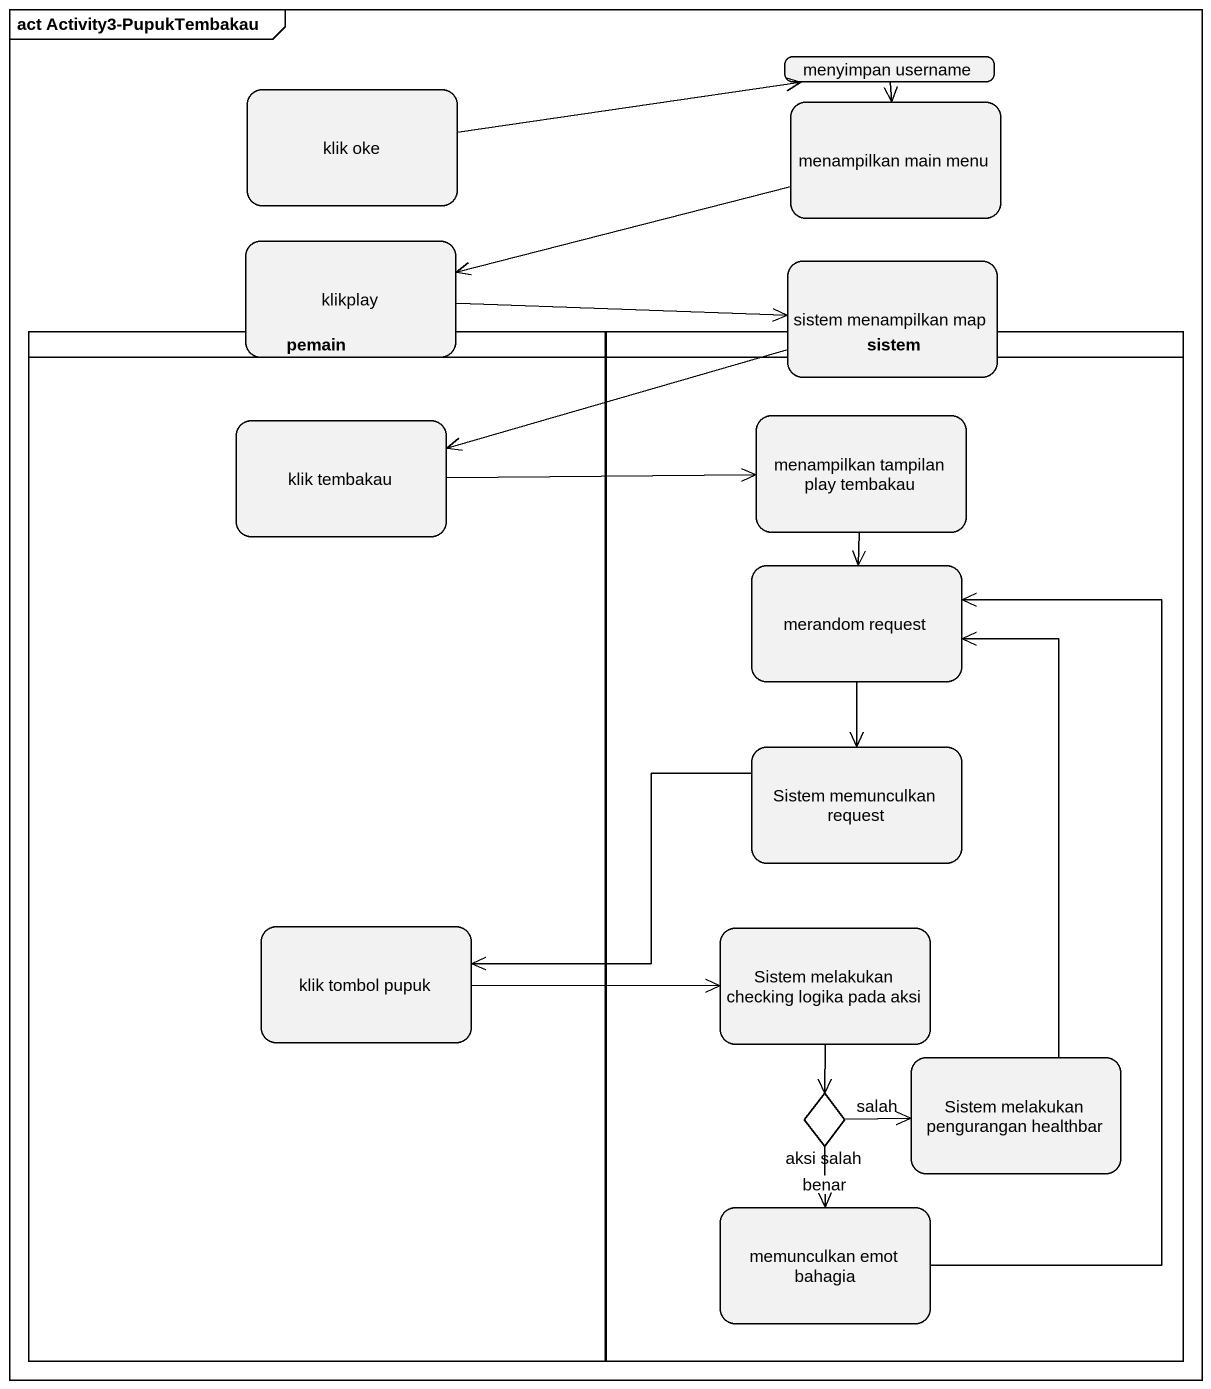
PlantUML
@startuml
mainframe act Activity3-PupukTembakau
hide empty description
state "klik oke" as klik_oke
state "menyimpan username" as menyimpan_username
state "menampilkan main menu" as menampilkan_main_menu
state klikplay
state "sistem menampilkan map" as sistem_menampilkan_map
state pemain <<partition>> {
  state "klik tembakau" as klik_tembakau
  state "klik tombol pupuk" as klik_tombol_pupuk
}
state sistem <<partition>> {
  state "menampilkan tampilan play tembakau" as menampilkan_tampilan_play
  state "merandom request" as merandom_request
  state "Sistem memunculkan request" as Sistem_memunculkan_request
  state "Sistem melakukan checking logika pada aksi" as Sistem_melakukan_checking
  state "Sistem melakukan pengurangan healthbar" as Sistem_melakukan
  state "aksi salah" as aksi_salah <<choice>>
  state "memunculkan emot bahagia" as memunculkan_emot_bahagia
}
klik_oke -right-> menyimpan_username
menyimpan_username --> menampilkan_main_menu
menampilkan_main_menu -left-> klikplay
klikplay -right-> sistem_menampilkan_map
sistem_menampilkan_map -left-> klik_tembakau
klik_tembakau -right-> menampilkan_tampilan_play
menampilkan_tampilan_play --> merandom_request
merandom_request --> Sistem_memunculkan_request
Sistem_memunculkan_request -left-> klik_tombol_pupuk
klik_tombol_pupuk -right-> Sistem_melakukan_checking
Sistem_melakukan_checking --> aksi_salah
Sistem_melakukan -up-> merandom_request
aksi_salah -right-> Sistem_melakukan : salah
aksi_salah --> memunculkan_emot_bahagia : benar
memunculkan_emot_bahagia -up-> merandom_request
@enduml
